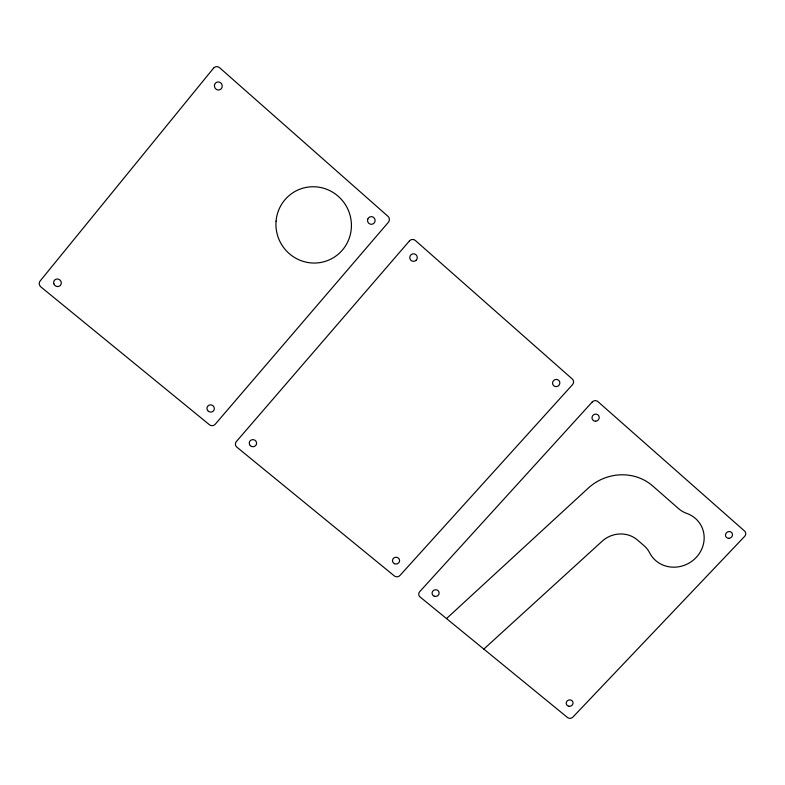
<?xml version="1.0" encoding="UTF-8"?>
<svg xmlns="http://www.w3.org/2000/svg" width="785" height="785" viewBox="0 0 785 785"><rect width="100%" height="100%" fill="white"/><g stroke="black" fill="none" stroke-linecap="round" stroke-linejoin="round"><path stroke-width="1.18" d="M446.508 618.58L588.23 488.162A48.022 45.304 -28.6 0 1 652.718 485.974L678.711 508.739A26.778 25.071 -34.3 0 0 686.689 513.38A29.114 27.2 -30.3 0 1 696.216 557.419A29.114 27.2 -30.3 0 1 649.656 552.836A26.317 24.659 -26.4 0 0 644.073 545.722L637.43 539.982A26.347 24.727 -26.3 0 0 602.124 541.238L483.825 649.087M213.52 68.177L40.133 281.001A4.367 4.121 40.1 0 0 40.918 286.957L209.409 424.724A4.131 3.984 21.4 0 0 215.188 424.292L388.359 222.312A4.268 4.21 85.4 0 0 387.937 216.287L219.663 67.765A4.543 4.327 66.3 0 0 213.52 68.177M409.456 240.907L236.334 441.602A4.102 3.954 16.6 0 0 236.893 447.195L394.345 575.935A3.954 3.768 -7.1 0 0 399.918 575.503L572.51 384.65A4.102 3.954 -38.4 0 0 572.294 378.998L415.363 240.485A4.229 4.18 -81.7 0 0 409.456 240.907M592.204 402.018L419.7 591.694A3.935 3.729 -9.4 0 0 420.063 596.953L567.526 717.529A3.837 3.523 -17.4 0 0 572.903 717.097L744.631 536.39A3.984 3.689 -33.2 0 0 744.592 531.062L597.895 401.596A4.082 3.915 -37 0 0 592.204 402.018M276.065 221.125A38.288 37.611 63.2 0 0 329.71 259.668A38.288 37.611 63.2 0 0 335.244 193.905A38.288 37.611 63.2 0 0 276.065 221.125M367.802 219.035A3.846 3.788 80.5 0 0 371.874 224.274A3.846 3.788 80.5 0 0 374.298 218.102A3.846 3.788 80.5 0 0 367.802 219.035M207.682 410.584A3.729 3.601 23 0 0 214.06 409.976A3.729 3.601 23 0 0 210.174 404.874A3.729 3.601 23 0 0 207.682 410.584M53.822 283.758A3.925 3.709 40.3 0 0 60.327 285.465A3.925 3.709 40.3 0 0 58.257 279.107A3.925 3.709 40.3 0 0 53.822 283.758M214.452 85.271A4.072 3.886 65.5 0 0 219.8 89.765A4.072 3.886 65.5 0 0 220.742 82.876A4.072 3.886 65.5 0 0 214.452 85.271M416.286 260.12A3.788 3.758 -77.8 0 0 414.333 253.869A3.788 3.758 -77.8 0 0 409.937 258.716A3.788 3.758 -77.8 0 0 416.286 260.12M250.317 445.654A3.689 3.562 15.3 0 0 256.469 444.173A3.689 3.562 15.3 0 0 251.975 439.718A3.689 3.562 15.3 0 0 250.317 445.654M394.472 563.708A3.572 3.405 -7.1 0 0 399.594 560.362A3.572 3.405 -7.1 0 0 394.05 557.831A3.572 3.405 -7.1 0 0 394.472 563.708M556.526 386.603A3.689 3.562 -37.5 0 0 559.185 380.843A3.689 3.562 -37.5 0 0 552.905 381.598A3.689 3.562 -37.5 0 0 556.526 386.603M728.961 538.324A3.582 3.317 -32.7 0 0 732.062 533.074A3.582 3.317 -32.7 0 0 725.988 533.398A3.582 3.317 -32.7 0 0 728.961 538.324M568.703 706.225A3.454 3.189 -17.7 0 0 572.942 702.143A3.454 3.189 -17.7 0 0 567.221 700.907A3.454 3.189 -17.7 0 0 568.703 706.225M434.252 596.227A3.542 3.356 -10.6 0 0 439.1 592.587A3.542 3.356 -10.6 0 0 433.438 590.477A3.542 3.356 -10.6 0 0 434.252 596.227M595.648 421.211A3.66 3.503 -35.7 0 0 598.719 415.716A3.66 3.503 -35.7 0 0 592.459 416.03A3.66 3.503 -35.7 0 0 595.648 421.211"/></g></svg>
